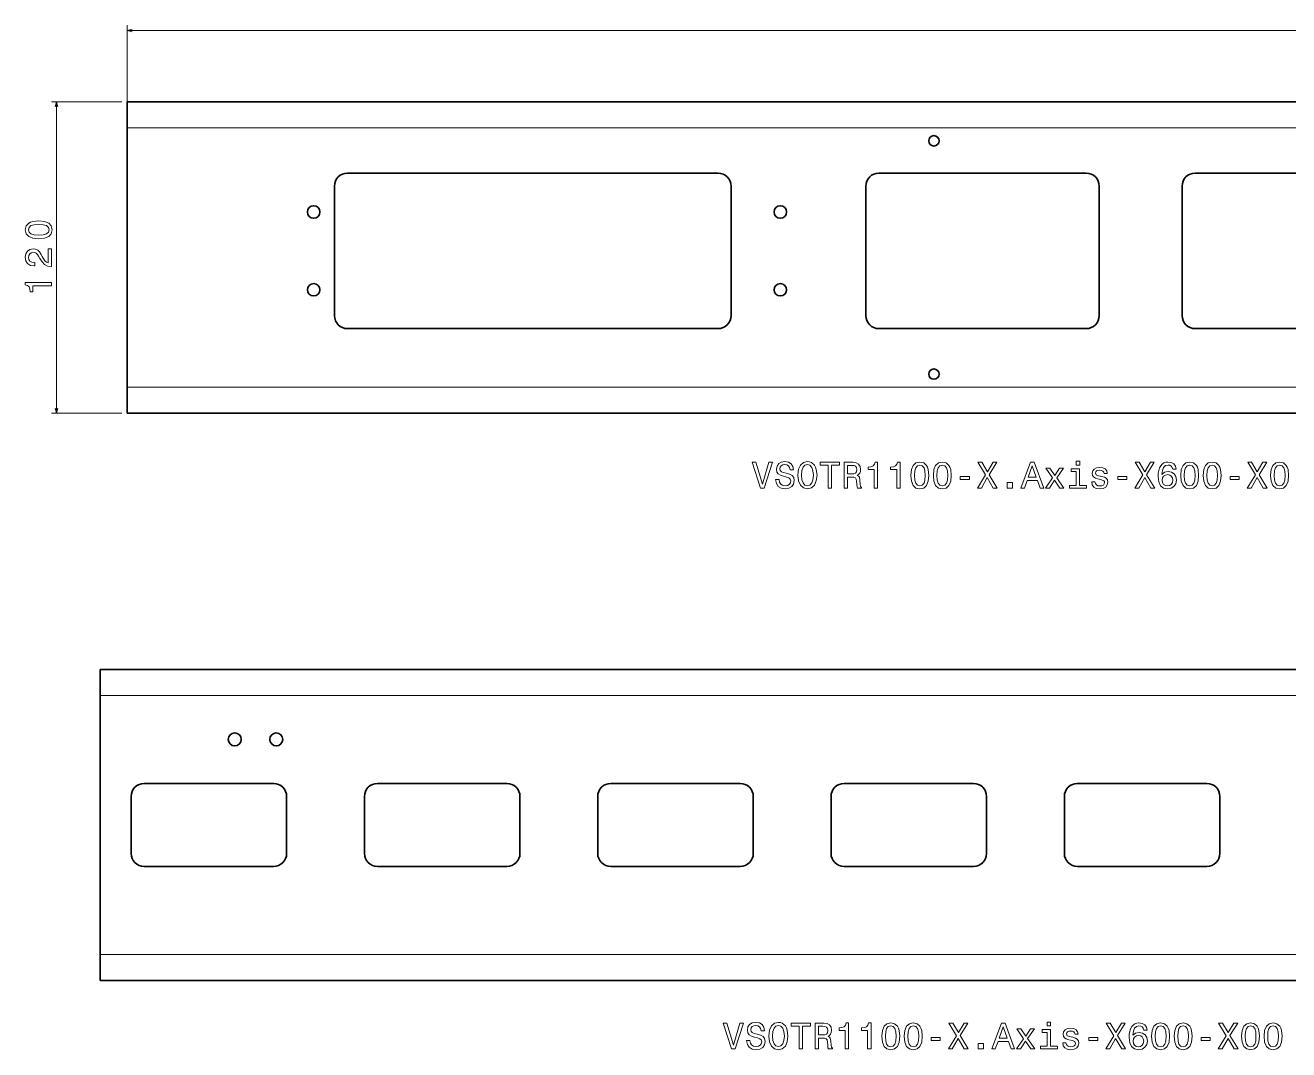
# Model space of a CAD drawing. Extents: x -420 to 4490, y -596 to 252.
# Drawn here: x 1724.2 to 2211.6, y -152.9 to 242.3 of the extents above; entities that cross this region are included whole.
import ezdxf

# ---------------------------------------------------------------- set-up
doc = ezdxf.new("R2010")
doc.units = 0

msp = doc.modelspace()

# ---------------------------------------------------------------- linework, layer by layer
at = {"color": 7, "lineweight": 13}
for p, q in [((1763.464355, 204.702148), (1763.464355, 242.27858)), ((1763.464355, 240.27858), (2743.464355, 240.27858)), ((1761.464355, 212.702148), (1734.265869, 212.702148)), ((1736.265869, 92.702141), (1736.265869, 212.702148)), ((1763.464355, 202.702148), (2693.464355, 202.702148)), ((1763.464355, 102.702141), (2693.464355, 102.702141)), ((1761.464355, 92.702141), (1734.265869, 92.702141)), ((1753.021851, -16.207191), (2733.021973, -16.207191)), ((1753.021851, -116.207191), (2733.021973, -116.207191))]:
    msp.add_line(p, q, dxfattribs=at)
at = {"color": 7, "lineweight": 35, "ltscale": 0.25}
for p, q in [((1763.464355, 202.702148), (1763.464355, 212.702148)), ((1763.464355, 92.702141), (1763.464355, 102.702141)), ((1753.021851, -16.207191), (1753.021851, -6.207191)), ((1753.021851, -126.207191), (1753.021851, -116.207191))]:
    msp.add_line(p, q, dxfattribs=at)
at = {"color": 7, "lineweight": 35}
for p, q in [((1763.464355, 212.702148), (2699.02002, 212.702148)), ((1763.464355, 102.702141), (1763.464355, 202.702148)), ((1848.464355, 185.248734), (1991.464355, 185.248734)), ((2053.464355, 185.248734), (2133.464355, 185.248734)), ((2175.464355, 185.248734), (2255.464355, 185.248734)), ((1843.464355, 130.248734), (1843.464355, 180.248734)), ((1996.464355, 180.248734), (1996.464355, 130.248734)), ((2048.464355, 130.248734), (2048.464355, 180.248734)), ((2138.464355, 180.248734), (2138.464355, 130.248734)), ((2170.464355, 130.248734), (2170.464355, 180.248734)), ((1991.464355, 125.248734), (1848.464355, 125.248734)), ((2133.464355, 125.248734), (2053.464355, 125.248734)), ((2255.464355, 125.248734), (2175.464355, 125.248734)), ((1763.464355, 92.702141), (2699.02002, 92.702141)), ((1753.021851, -6.207191), (2733.021973, -6.207191)), ((1753.021851, -116.207191), (1753.021851, -16.207191)), ((1770.021606, -50.207191), (1820.021606, -50.207191)), ((1860.021606, -50.207191), (1910.021606, -50.207191)), ((1950.021606, -50.207191), (2000.021606, -50.207191)), ((2040.021606, -50.207191), (2090.021484, -50.207191)), ((2130.021484, -50.207191), (2180.021484, -50.207191)), ((1765.021606, -77.207191), (1765.021606, -55.207191)), ((1825.021606, -55.207191), (1825.021606, -77.207191)), ((1855.021606, -77.207191), (1855.021606, -55.207191)), ((1915.021606, -55.207191), (1915.021606, -77.207191)), ((1945.021606, -77.207191), (1945.021606, -55.207191)), ((2005.021606, -55.207191), (2005.021606, -77.207191)), ((2035.021606, -77.207191), (2035.021606, -55.207191)), ((2095.021484, -55.207191), (2095.021484, -77.207191)), ((2125.021484, -77.207191), (2125.021484, -55.207191)), ((2185.021484, -55.207191), (2185.021484, -77.207191)), ((1820.021606, -82.207191), (1770.021606, -82.207191)), ((1910.021606, -82.207191), (1860.021606, -82.207191)), ((2000.021606, -82.207191), (1950.021606, -82.207191)), ((2090.021484, -82.207191), (2040.021606, -82.207191)), ((2180.021484, -82.207191), (2130.021484, -82.207191)), ((1753.021851, -126.207191), (2733.021973, -126.207191))]:
    msp.add_line(p, q, dxfattribs=at)
at = {"color": 7, "lineweight": 13}
for points in [[(1765.39624, 240.796219), (1763.464355, 240.27858), (1765.39624, 239.760941)], [(1736.783447, 210.770294), (1736.265869, 212.702148), (1735.748169, 210.770294)], [(1735.748169, 94.633987), (1736.265869, 92.702141), (1736.783447, 94.633987)]]:
    msp.add_lwpolyline(points, dxfattribs=at)
for points in [[(1729.381104, 159.90387), (1731.643311, 160.12001), (1733.257202, 160.797241), (1734.237061, 161.87793), (1734.553955, 163.376495), (1734.237061, 164.860641), (1733.257202, 165.94133), (1731.643311, 166.604156), (1729.381104, 166.834702), (1727.133301, 166.604156), (1726.239868, 166.330383), (1725.505005, 165.94133), (1724.525146, 164.860641), (1724.193726, 163.376495), (1724.525146, 161.87793), (1725.519409, 160.797241), (1727.133301, 160.12001)], [(1729.381104, 161.287155), (1727.637573, 161.40242), (1726.384033, 161.762665), (1725.649048, 162.411072), (1725.389771, 163.376495), (1725.649048, 164.327499), (1726.384033, 164.975922), (1727.637573, 165.336151), (1729.381104, 165.451416), (1731.139038, 165.336151), (1732.392578, 164.975922), (1733.127441, 164.327499), (1733.372437, 163.376495), (1733.127441, 162.411072), (1732.392578, 161.762665), (1731.139038, 161.40242)], [(1734.265869, 149.186295), (1734.265869, 156.059494), (1733.026611, 156.059494), (1733.026611, 150.627213), (1732.349365, 150.92981), (1731.787354, 151.448532), (1730.764404, 153.047958), (1730.332031, 153.898102), (1729.712524, 154.849106), (1728.992065, 155.526352), (1728.141846, 155.91539), (1727.176514, 156.059494), (1725.966064, 155.814529), (1725.015137, 155.137299), (1724.409912, 154.099838), (1724.193726, 152.759781), (1724.438721, 151.376495), (1725.115967, 150.324615), (1726.196655, 149.647385), (1727.623169, 149.41684), (1727.824951, 149.41684), (1727.824951, 150.728073), (1727.709595, 150.728073), (1726.729736, 150.857758), (1726.009277, 151.246811), (1725.548218, 151.866409), (1725.389771, 152.687729), (1725.533813, 153.523468), (1725.894043, 154.143066), (1726.456055, 154.546524), (1727.162109, 154.690613), (1727.824951, 154.589752), (1728.386841, 154.315964), (1728.876709, 153.854874), (1729.309082, 153.220871), (1729.770142, 152.370728), (1730.663574, 150.958618), (1731.614502, 149.964386), (1732.767212, 149.373611), (1734.222656, 149.186295)], [(1734.265869, 141.768417), (1734.265869, 143.079666), (1724.193726, 143.079666), (1724.193726, 142.099838), (1725.072754, 141.840469), (1725.663574, 141.321732), (1726.009277, 140.529221), (1726.124634, 139.434128), (1727.147705, 139.434128), (1727.147705, 141.768417)], [(2011.06897, 73.74485), (2008.561768, 65.228996), (2005.982544, 73.74485), (2004.613647, 73.74485), (2007.841309, 63.730438), (2009.282227, 63.730438), (2012.437866, 73.74485)], [(2014.959473, 67.030151), (2013.648193, 67.030151), (2013.936401, 65.502769), (2014.65686, 64.378853), (2015.766357, 63.701618), (2017.265015, 63.456661), (2018.749146, 63.68721), (2019.858643, 64.321213), (2020.564697, 65.315453), (2020.823975, 66.626694), (2020.60791, 67.80825), (2020.002686, 68.571938), (2019.022827, 69.076263), (2017.71167, 69.450897), (2016.587769, 69.72467), (2015.852905, 70.041679), (2015.434937, 70.502769), (2015.305298, 71.223236), (2015.434937, 71.871651), (2015.80957, 72.361565), (2016.385986, 72.692978), (2017.178467, 72.80825), (2017.985474, 72.664154), (2018.619385, 72.275108), (2019.037231, 71.626694), (2019.239014, 70.747726), (2020.550293, 70.747726), (2020.550293, 70.77655), (2020.319702, 72.131012), (2019.642456, 73.139664), (2018.576172, 73.773666), (2017.135254, 73.989807), (2015.838501, 73.773666), (2014.829834, 73.16848), (2014.181396, 72.23188), (2013.950806, 71.021507), (2014.138184, 69.940811), (2014.685669, 69.20594), (2015.550293, 68.716026), (2016.731812, 68.341393), (2017.898926, 68.009979), (2018.777954, 67.692978), (2019.311035, 67.23188), (2019.498413, 66.482597), (2019.325439, 65.71891), (2018.878784, 65.14254), (2018.201538, 64.78231), (2017.322632, 64.667038), (2016.342773, 64.825539), (2015.593506, 65.286636), (2015.11792, 66.035912)], [(2022.207275, 68.730438), (2022.466675, 66.482597), (2023.215942, 64.825539), (2024.383057, 63.802483), (2025.910522, 63.456661), (2027.423462, 63.802483), (2028.60498, 64.825539), (2029.339844, 66.482597), (2029.613647, 68.730438), (2029.339844, 70.963867), (2029.022827, 71.871651), (2028.60498, 72.620926), (2027.423462, 73.643982), (2026.703003, 73.903351), (2025.910522, 74.004211), (2024.368652, 73.643982), (2023.201538, 72.635338), (2022.466675, 70.978279)], [(2033.921997, 63.730438), (2035.247681, 63.730438), (2035.247681, 72.520065), (2038.27356, 72.520065), (2038.27356, 73.730438), (2030.881714, 73.730438), (2030.881714, 72.520065), (2033.921997, 72.520065)], [(2040.045898, 63.730438), (2041.385986, 63.730438), (2041.385986, 67.952339), (2042.754883, 67.952339), (2043.76355, 67.909111), (2044.397461, 67.707382), (2044.743286, 67.23188), (2044.887451, 66.381737), (2044.959473, 65.084908), (2045.045898, 64.234764), (2045.218872, 63.730438), (2046.731812, 63.730438), (2046.731812, 64.004211), (2046.400391, 64.407669), (2046.285156, 65.156952), (2046.184326, 66.770782), (2045.939331, 67.966751), (2045.60791, 68.341393), (2045.089111, 68.615166), (2045.665527, 68.975395), (2046.06897, 69.479721), (2046.328369, 70.113724), (2046.414795, 70.877411), (2046.213135, 72.087784), (2045.636719, 72.995567), (2044.685669, 73.543121), (2043.388916, 73.730438), (2040.045898, 73.730438)], [(2051.674072, 63.730438), (2052.985352, 63.730438), (2052.985352, 73.802483), (2052.005615, 73.802483), (2051.746338, 72.923523), (2051.227539, 72.332741), (2050.435059, 71.986923), (2049.339844, 71.871651), (2049.339844, 70.848595), (2051.674072, 70.848595)], [(2060.348633, 63.730438), (2061.659668, 63.730438), (2061.659668, 73.802483), (2060.679932, 73.802483), (2060.420654, 72.923523), (2059.901855, 72.332741), (2059.109375, 71.986923), (2058.01416, 71.871651), (2058.01416, 70.848595), (2060.348633, 70.848595)], [(2065.80957, 68.615166), (2066.025879, 66.352913), (2066.702881, 64.739082), (2067.783691, 63.759258), (2069.282227, 63.442253), (2070.766357, 63.759258), (2071.847168, 64.739082), (2072.51001, 66.352913), (2072.740479, 68.615166), (2072.51001, 70.863007), (2072.236084, 71.756378), (2071.847168, 72.491241), (2070.766357, 73.471069), (2069.282227, 73.802483), (2067.783691, 73.471069), (2066.702881, 72.476837), (2066.025879, 70.863007)], [(2074.483887, 68.615166), (2074.700195, 66.352913), (2075.377441, 64.739082), (2076.458008, 63.759258), (2077.956543, 63.442253), (2079.440674, 63.759258), (2080.521484, 64.739082), (2081.184326, 66.352913), (2081.414795, 68.615166), (2081.184326, 70.863007), (2080.9104, 71.756378), (2080.521484, 72.491241), (2079.440674, 73.471069), (2077.956543, 73.802483), (2076.458008, 73.471069), (2075.377441, 72.476837), (2074.700195, 70.863007)], [(2091.486816, 63.730438), (2092.999756, 63.730438), (2095.291016, 67.779427), (2097.625244, 63.730438), (2099.152588, 63.730438), (2096.025879, 68.874527), (2098.994141, 73.74485), (2097.538818, 73.74485), (2095.334229, 70.041679), (2093.172852, 73.74485), (2091.659668, 73.74485), (2094.61377, 68.860123)], [(2108.273682, 63.730438), (2109.599365, 63.730438), (2110.651123, 66.669922), (2114.642578, 66.669922), (2115.694336, 63.730438), (2117.048828, 63.730438), (2113.388916, 73.74485), (2111.919189, 73.74485)], [(2130.939209, 74.076263), (2129.599365, 74.076263), (2129.599365, 72.635338), (2130.939209, 72.635338)], [(2152.207275, 63.730438), (2153.720215, 63.730438), (2156.011475, 67.779427), (2158.345703, 63.730438), (2159.873047, 63.730438), (2156.746338, 68.874527), (2159.7146, 73.74485), (2158.259277, 73.74485), (2156.054688, 70.041679), (2153.893311, 73.74485), (2152.380127, 73.74485), (2155.334229, 68.860123)], [(2168.158447, 71.035912), (2167.884521, 72.203064), (2167.250488, 73.067612), (2166.270752, 73.615166), (2165.002686, 73.802483), (2164.152588, 73.701622), (2163.417725, 73.427841), (2162.769287, 72.981155), (2162.22168, 72.347153), (2161.789551, 71.554642), (2161.472412, 70.589226), (2161.270752, 69.450897), (2161.213135, 68.16848), (2161.443604, 66.122368), (2162.149658, 64.638222), (2163.288086, 63.744846), (2164.844238, 63.442253), (2166.241943, 63.701618), (2167.308105, 64.378853), (2167.999756, 65.445137), (2168.244873, 66.799606), (2167.999756, 68.16848), (2167.336914, 69.220352), (2166.313965, 69.883179), (2165.045898, 70.113724), (2163.677002, 69.825539), (2162.654053, 69.004211), (2162.870117, 70.589226), (2163.331299, 71.727554), (2164.037354, 72.404793), (2165.01709, 72.635338), (2165.737549, 72.520065), (2166.285156, 72.217468), (2166.645264, 71.71315), (2166.832764, 71.035912)], [(2169.901855, 68.615166), (2170.11792, 66.352913), (2170.795166, 64.739082), (2171.875977, 63.759258), (2173.374512, 63.442253), (2174.858643, 63.759258), (2175.939209, 64.739082), (2176.602051, 66.352913), (2176.832764, 68.615166), (2176.602051, 70.863007), (2176.328369, 71.756378), (2175.939209, 72.491241), (2174.858643, 73.471069), (2173.374512, 73.802483), (2171.875977, 73.471069), (2170.795166, 72.476837), (2170.11792, 70.863007)], [(2178.576172, 68.615166), (2178.792236, 66.352913), (2179.469482, 64.739082), (2180.550293, 63.759258), (2182.048828, 63.442253), (2183.532959, 63.759258), (2184.61377, 64.739082), (2185.276367, 66.352913), (2185.50708, 68.615166), (2185.276367, 70.863007), (2185.002686, 71.756378), (2184.61377, 72.491241), (2183.532959, 73.471069), (2182.048828, 73.802483), (2180.550293, 73.471069), (2179.469482, 72.476837), (2178.792236, 70.863007)], [(2195.579102, 63.730438), (2197.092041, 63.730438), (2199.383057, 67.779427), (2201.717285, 63.730438), (2203.244873, 63.730438), (2200.11792, 68.874527), (2203.086182, 73.74485), (2201.630859, 73.74485), (2199.42627, 70.041679), (2197.264893, 73.74485), (2195.751953, 73.74485), (2198.705811, 68.860123)], [(2204.599121, 68.615166), (2204.81543, 66.352913), (2205.492676, 64.739082), (2206.573242, 63.759258), (2208.071777, 63.442253), (2209.555908, 63.759258), (2210.636719, 64.739082), (2211.299561, 66.352913), (2211.530029, 68.615166), (2211.299561, 70.863007), (2211.025635, 71.756378), (2210.636719, 72.491241), (2209.555908, 73.471069), (2208.071777, 73.802483), (2206.573242, 73.471069), (2205.492676, 72.476837), (2204.81543, 70.863007)], [(2023.590576, 68.730438), (2023.749146, 70.473953), (2024.224609, 71.756378), (2024.959473, 72.53447), (2025.910522, 72.80825), (2026.847046, 72.53447), (2027.581909, 71.741966), (2028.057495, 70.459541), (2028.230347, 68.730438), (2028.057495, 66.986923), (2027.581909, 65.704498), (2026.847046, 64.926407), (2025.910522, 64.667038), (2024.959473, 64.926407), (2024.224609, 65.704498), (2023.749146, 66.972511)], [(2043.014282, 72.505653), (2043.893188, 72.419197), (2044.512817, 72.145424), (2044.901855, 71.641098), (2045.031494, 70.848595), (2044.887451, 70.012856), (2044.498413, 69.508537), (2043.835571, 69.249168), (2042.927734, 69.177124), (2041.385986, 69.177124), (2041.385986, 72.505653)], [(2067.192871, 68.615166), (2067.308105, 70.358681), (2067.668457, 71.612282), (2068.316895, 72.347153), (2069.282227, 72.606522), (2070.233154, 72.347153), (2070.881592, 71.612282), (2071.241943, 70.358681), (2071.357178, 68.615166), (2071.241943, 66.857239), (2070.881592, 65.603638), (2070.233154, 64.868767), (2069.282227, 64.62381), (2068.316895, 64.868767), (2067.668457, 65.603638), (2067.308105, 66.857239)], [(2075.867188, 68.615166), (2075.982422, 70.358681), (2076.342773, 71.612282), (2076.991211, 72.347153), (2077.956543, 72.606522), (2078.907715, 72.347153), (2079.555908, 71.612282), (2079.91626, 70.358681), (2080.031494, 68.615166), (2079.91626, 66.857239), (2079.555908, 65.603638), (2078.907715, 64.868767), (2077.956543, 64.62381), (2076.991211, 64.868767), (2076.342773, 65.603638), (2075.982422, 66.857239)], [(2111.112305, 67.894707), (2112.654053, 72.303925), (2114.195801, 67.894707)], [(2119.267822, 63.730438), (2121.256348, 66.741966), (2123.30249, 63.730438), (2124.829834, 63.730438), (2122.063232, 67.721794), (2124.671387, 71.468193), (2123.20166, 71.468193), (2121.313965, 68.658394), (2119.42627, 71.468193), (2117.927734, 71.468193), (2120.492676, 67.707382), (2117.783691, 63.730438)], [(2130.895996, 64.796722), (2130.895996, 71.208824), (2127.639648, 71.208824), (2127.639648, 70.128136), (2129.628174, 70.128136), (2129.628174, 64.796722), (2127.034424, 64.796722), (2127.034424, 63.730438), (2133.518555, 63.730438), (2133.518555, 64.796722)], [(2139.483887, 68.240524), (2138.259277, 68.528709), (2137.351318, 68.860123), (2137.048828, 69.537354), (2137.135254, 70.012856), (2137.437988, 70.358681), (2137.927734, 70.574821), (2138.633789, 70.66127), (2139.311035, 70.574821), (2139.844238, 70.315453), (2140.189941, 69.926407), (2140.334229, 69.407669), (2141.573242, 69.407669), (2141.573242, 69.436493), (2141.357178, 70.373093), (2140.766357, 71.107956), (2139.844238, 71.569054), (2138.633789, 71.741966), (2137.40918, 71.569054), (2136.515625, 71.093552), (2135.953613, 70.387497), (2135.780762, 69.494125), (2135.9104, 68.629578), (2136.313965, 68.024384), (2136.976807, 67.59211), (2137.942139, 67.289513), (2139.354248, 66.943695), (2140.21875, 66.583466), (2140.449463, 66.29528), (2140.535889, 65.863007), (2140.40625, 65.329865), (2140.060303, 64.926407), (2139.498535, 64.667038), (2138.749023, 64.580582), (2137.956543, 64.667038), (2137.380371, 64.969635), (2136.991211, 65.459541), (2136.832764, 66.13678), (2135.60791, 66.13678), (2135.80957, 64.984039), (2136.400391, 64.148308), (2137.336914, 63.643982), (2138.633789, 63.456661), (2139.988281, 63.643982), (2140.982666, 64.148308), (2141.587646, 64.955223), (2141.803955, 66.007095), (2141.645508, 66.914879), (2141.19873, 67.53447), (2140.463867, 67.937927)], [(2166.847168, 66.785194), (2166.688477, 65.877411), (2166.285156, 65.185768), (2165.636719, 64.724678), (2164.829834, 64.580582), (2163.979736, 64.724678), (2163.331299, 65.171364), (2162.91333, 65.863007), (2162.783691, 66.770782), (2162.927734, 67.664154), (2163.331299, 68.341393), (2163.994141, 68.773666), (2164.887451, 68.932167), (2165.665527, 68.773666), (2166.285156, 68.355797), (2166.688477, 67.678566)], [(2171.285156, 68.615166), (2171.400391, 70.358681), (2171.760742, 71.612282), (2172.40918, 72.347153), (2173.374512, 72.606522), (2174.325439, 72.347153), (2174.973877, 71.612282), (2175.334229, 70.358681), (2175.449463, 68.615166), (2175.334229, 66.857239), (2174.973877, 65.603638), (2174.325439, 64.868767), (2173.374512, 64.62381), (2172.40918, 64.868767), (2171.760742, 65.603638), (2171.400391, 66.857239)], [(2179.959473, 68.615166), (2180.074707, 70.358681), (2180.435059, 71.612282), (2181.083496, 72.347153), (2182.048828, 72.606522), (2182.999756, 72.347153), (2183.648193, 71.612282), (2184.008545, 70.358681), (2184.123779, 68.615166), (2184.008545, 66.857239), (2183.648193, 65.603638), (2182.999756, 64.868767), (2182.048828, 64.62381), (2181.083496, 64.868767), (2180.435059, 65.603638), (2180.074707, 66.857239)], [(2205.982422, 68.615166), (2206.0979, 70.358681), (2206.458008, 71.612282), (2207.106445, 72.347153), (2208.071777, 72.606522), (2209.022949, 72.347153), (2209.671387, 71.612282), (2210.031494, 70.358681), (2210.146729, 68.615166), (2210.031494, 66.857239), (2209.671387, 65.603638), (2209.022949, 64.868767), (2208.071777, 64.62381), (2207.106445, 64.868767), (2206.458008, 65.603638), (2206.0979, 66.857239)], [(2084.887451, 67.030151), (2088.374512, 67.030151), (2088.374512, 68.16848), (2084.887451, 68.16848)], [(2102.985352, 63.730438), (2104.973877, 63.730438), (2104.973877, 65.877411), (2102.985352, 65.877411)], [(2145.60791, 67.030151), (2149.094971, 67.030151), (2149.094971, 68.16848), (2145.60791, 68.16848)], [(2188.979736, 67.030151), (2192.466797, 67.030151), (2192.466797, 68.16848), (2188.979736, 68.16848)], [(1999.866211, -142.615463), (1997.359009, -151.131302), (1994.779785, -142.615463), (1993.410889, -142.615463), (1996.63855, -152.629868), (1998.079468, -152.629868), (2001.235107, -142.615463)], [(2003.756714, -149.330154), (2002.445435, -149.330154), (2002.733643, -150.857529), (2003.454102, -151.981445), (2004.563599, -152.658691), (2006.062256, -152.903641), (2007.546387, -152.673096), (2008.655884, -152.039093), (2009.361938, -151.044861), (2009.621216, -149.733612), (2009.405151, -148.552063), (2008.799927, -147.788376), (2007.820068, -147.284042), (2006.508911, -146.909409), (2005.38501, -146.635635), (2004.650146, -146.318634), (2004.232178, -145.857529), (2004.102539, -145.13707), (2004.232178, -144.488663), (2004.606812, -143.998749), (2005.183228, -143.667328), (2005.975708, -143.552063), (2006.782715, -143.696152), (2007.416626, -144.085205), (2007.834473, -144.733612), (2008.036255, -145.612579), (2009.347534, -145.612579), (2009.347534, -145.583755), (2009.116943, -144.229294), (2008.439697, -143.220642), (2007.373413, -142.586639), (2005.932495, -142.370499), (2004.635742, -142.586639), (2003.627075, -143.191833), (2002.978638, -144.128433), (2002.748047, -145.338806), (2002.935425, -146.419495), (2003.48291, -147.154358), (2004.347534, -147.644272), (2005.529053, -148.018921), (2006.696167, -148.350327), (2007.575195, -148.667328), (2008.108276, -149.128433), (2008.295654, -149.877701), (2008.122681, -150.641388), (2007.676025, -151.217758), (2006.998779, -151.577988), (2006.119873, -151.693268), (2005.140015, -151.53476), (2004.390747, -151.073669), (2003.915283, -150.324387)], [(2011.004517, -147.629868), (2011.263916, -149.877701), (2012.013184, -151.53476), (2013.180298, -152.557816), (2014.707764, -152.903641), (2016.220703, -152.557816), (2017.402222, -151.53476), (2018.137085, -149.877701), (2018.410889, -147.629868), (2018.137085, -145.396439), (2017.820068, -144.488663), (2017.402222, -143.73938), (2016.220703, -142.716324), (2015.500244, -142.456955), (2014.707764, -142.356094), (2013.165894, -142.716324), (2011.998779, -143.724976), (2011.263916, -145.382034)], [(2012.387817, -147.629868), (2012.546387, -145.886353), (2013.021851, -144.603928), (2013.756714, -143.825836), (2014.707764, -143.552063), (2015.644287, -143.825836), (2016.37915, -144.618347), (2016.854736, -145.900757), (2017.027588, -147.629868), (2016.854736, -149.373383), (2016.37915, -150.655807), (2015.644287, -151.433899), (2014.707764, -151.693268), (2013.756714, -151.433899), (2013.021851, -150.655807), (2012.546387, -149.387787)], [(2022.719238, -152.629868), (2024.044922, -152.629868), (2024.044922, -143.84024), (2027.070801, -143.84024), (2027.070801, -142.629868), (2019.678955, -142.629868), (2019.678955, -143.84024), (2022.719238, -143.84024)], [(2028.84314, -152.629868), (2030.183228, -152.629868), (2030.183228, -148.407959), (2031.552124, -148.407959), (2032.560791, -148.451187), (2033.194824, -148.652924), (2033.540527, -149.128433), (2033.684692, -149.978577), (2033.756714, -151.275406), (2033.84314, -152.125549), (2034.016113, -152.629868), (2035.529053, -152.629868), (2035.529053, -152.356094), (2035.197632, -151.952637), (2035.082397, -151.203354), (2034.981445, -149.589523), (2034.736572, -148.393555), (2034.405151, -148.018921), (2033.886353, -147.745148), (2034.462769, -147.384918), (2034.866211, -146.880585), (2035.12561, -146.246582), (2035.212036, -145.482895), (2035.010376, -144.272522), (2034.43396, -143.364746), (2033.48291, -142.817184), (2032.186157, -142.629868), (2028.84314, -142.629868)], [(2031.811523, -143.854645), (2032.69043, -143.941101), (2033.310059, -144.214874), (2033.699097, -144.719208), (2033.828735, -145.511719), (2033.684692, -146.347443), (2033.295654, -146.851776), (2032.632813, -147.11113), (2031.724976, -147.183182), (2030.183228, -147.183182), (2030.183228, -143.854645)], [(2040.471436, -152.629868), (2041.782715, -152.629868), (2041.782715, -142.557816), (2040.802856, -142.557816), (2040.543457, -143.436783), (2040.02478, -144.027557), (2039.232178, -144.373383), (2038.137085, -144.488663), (2038.137085, -145.511719), (2040.471436, -145.511719)], [(2049.145752, -152.629868), (2050.457031, -152.629868), (2050.457031, -142.557816), (2049.477295, -142.557816), (2049.217773, -143.436783), (2048.698975, -144.027557), (2047.906616, -144.373383), (2046.811523, -144.488663), (2046.811523, -145.511719), (2049.145752, -145.511719)], [(2054.606934, -147.745148), (2054.822998, -150.007385), (2055.500244, -151.621216), (2056.580811, -152.601044), (2058.07959, -152.918045), (2059.563721, -152.601044), (2060.644287, -151.621216), (2061.307129, -150.007385), (2061.537598, -147.745148), (2061.307129, -145.497299), (2061.033447, -144.603928), (2060.644287, -143.869064), (2059.563721, -142.889236), (2058.07959, -142.557816), (2056.580811, -142.889236), (2055.500244, -143.883469), (2054.822998, -145.497299)], [(2055.990234, -147.745148), (2056.105469, -146.001633), (2056.465576, -144.748016), (2057.114014, -144.013153), (2058.07959, -143.753784), (2059.030518, -144.013153), (2059.678955, -144.748016), (2060.039063, -146.001633), (2060.154297, -147.745148), (2060.039063, -149.503067), (2059.678955, -150.756668), (2059.030518, -151.491547), (2058.07959, -151.736496), (2057.114014, -151.491547), (2056.465576, -150.756668), (2056.105469, -149.503067)], [(2063.28125, -147.745148), (2063.497314, -150.007385), (2064.174561, -151.621216), (2065.255371, -152.601044), (2066.753906, -152.918045), (2068.238037, -152.601044), (2069.318604, -151.621216), (2069.981445, -150.007385), (2070.212158, -147.745148), (2069.981445, -145.497299), (2069.707764, -144.603928), (2069.318604, -143.869064), (2068.238037, -142.889236), (2066.753906, -142.557816), (2065.255371, -142.889236), (2064.174561, -143.883469), (2063.497314, -145.497299)], [(2064.664551, -147.745148), (2064.779785, -146.001633), (2065.139893, -144.748016), (2065.78833, -144.013153), (2066.753906, -143.753784), (2067.704834, -144.013153), (2068.353271, -144.748016), (2068.713379, -146.001633), (2068.828857, -147.745148), (2068.713379, -149.503067), (2068.353271, -150.756668), (2067.704834, -151.491547), (2066.753906, -151.736496), (2065.78833, -151.491547), (2065.139893, -150.756668), (2064.779785, -149.503067)], [(2080.28418, -152.629868), (2081.797119, -152.629868), (2084.088135, -148.580872), (2086.422363, -152.629868), (2087.949707, -152.629868), (2084.822998, -147.485779), (2087.79126, -142.615463), (2086.335938, -142.615463), (2084.131348, -146.318634), (2081.969971, -142.615463), (2080.457031, -142.615463), (2083.410889, -147.500183)], [(2097.070801, -152.629868), (2098.396484, -152.629868), (2099.448486, -149.690384), (2103.439697, -149.690384), (2104.491699, -152.629868), (2105.846191, -152.629868), (2102.186035, -142.615463), (2100.716309, -142.615463)], [(2099.909424, -148.465607), (2101.451172, -144.056381), (2102.993164, -148.465607)], [(2108.065186, -152.629868), (2110.053467, -149.618347), (2112.099609, -152.629868), (2113.626953, -152.629868), (2110.860596, -148.638519), (2113.468506, -144.89212), (2111.998779, -144.89212), (2110.111328, -147.70192), (2108.223633, -144.89212), (2106.725098, -144.89212), (2109.289795, -148.652924), (2106.581055, -152.629868)], [(2119.693359, -151.563583), (2119.693359, -145.151489), (2116.436768, -145.151489), (2116.436768, -146.232178), (2118.425293, -146.232178), (2118.425293, -151.563583), (2115.831543, -151.563583), (2115.831543, -152.629868), (2122.315918, -152.629868), (2122.315918, -151.563583)], [(2119.736572, -142.284042), (2118.396484, -142.284042), (2118.396484, -143.724976), (2119.736572, -143.724976)], [(2128.28125, -148.119781), (2127.056396, -147.831604), (2126.148682, -147.500183), (2125.846191, -146.822952), (2125.932617, -146.347443), (2126.235107, -146.001633), (2126.725098, -145.785492), (2127.431152, -145.699036), (2128.108398, -145.785492), (2128.641357, -146.044861), (2128.987305, -146.433899), (2129.131348, -146.952637), (2130.370605, -146.952637), (2130.370605, -146.923813), (2130.154541, -145.987213), (2129.563721, -145.25235), (2128.641357, -144.791245), (2127.431152, -144.618347), (2126.206299, -144.791245), (2125.312988, -145.266754), (2124.750977, -145.972809), (2124.578125, -146.86618), (2124.707764, -147.730728), (2125.111328, -148.335922), (2125.773926, -148.768188), (2126.739502, -149.070786), (2128.151611, -149.416611), (2129.016113, -149.77684), (2129.246582, -150.065033), (2129.333008, -150.497299), (2129.203369, -151.030441), (2128.857666, -151.433899), (2128.295654, -151.693268), (2127.546387, -151.779724), (2126.753906, -151.693268), (2126.17749, -151.390671), (2125.78833, -150.900757), (2125.629883, -150.223526), (2124.405273, -150.223526), (2124.606934, -151.376266), (2125.197754, -152.212006), (2126.134277, -152.716324), (2127.431152, -152.903641), (2128.785645, -152.716324), (2129.779785, -152.212006), (2130.38501, -151.40509), (2130.601074, -150.35321), (2130.442627, -149.445435), (2129.99585, -148.825836), (2129.260986, -148.422379)], [(2141.004639, -152.629868), (2142.517578, -152.629868), (2144.808594, -148.580872), (2147.142822, -152.629868), (2148.670166, -152.629868), (2145.543457, -147.485779), (2148.511719, -142.615463), (2147.056396, -142.615463), (2144.851807, -146.318634), (2142.69043, -142.615463), (2141.17749, -142.615463), (2144.131348, -147.500183)], [(2156.955566, -145.324387), (2156.681885, -144.157242), (2156.047852, -143.292694), (2155.067871, -142.745148), (2153.800049, -142.557816), (2152.949707, -142.658691), (2152.214844, -142.932465), (2151.566406, -143.37915), (2151.019043, -144.013153), (2150.58667, -144.805664), (2150.269775, -145.771072), (2150.067871, -146.909409), (2150.010254, -148.191833), (2150.240967, -150.23793), (2150.947021, -151.722092), (2152.085205, -152.615463), (2153.641357, -152.918045), (2155.039063, -152.658691), (2156.105469, -151.981445), (2156.797119, -150.915176), (2157.041992, -149.560699), (2156.797119, -148.191833), (2156.134277, -147.139954), (2155.111084, -146.477127), (2153.843262, -146.246582), (2152.474365, -146.53476), (2151.451172, -147.356094), (2151.66748, -145.771072), (2152.128418, -144.632751), (2152.834473, -143.955521), (2153.814453, -143.724976), (2154.534912, -143.84024), (2155.082275, -144.142838), (2155.442627, -144.647156), (2155.629883, -145.324387)], [(2158.698975, -147.745148), (2158.915283, -150.007385), (2159.592529, -151.621216), (2160.673096, -152.601044), (2162.171631, -152.918045), (2163.655762, -152.601044), (2164.736572, -151.621216), (2165.399414, -150.007385), (2165.629883, -147.745148), (2165.399414, -145.497299), (2165.125488, -144.603928), (2164.736572, -143.869064), (2163.655762, -142.889236), (2162.171631, -142.557816), (2160.673096, -142.889236), (2159.592529, -143.883469), (2158.915283, -145.497299)], [(2160.082275, -147.745148), (2160.197754, -146.001633), (2160.557861, -144.748016), (2161.206299, -144.013153), (2162.171631, -143.753784), (2163.122803, -144.013153), (2163.77124, -144.748016), (2164.131348, -146.001633), (2164.246582, -147.745148), (2164.131348, -149.503067), (2163.77124, -150.756668), (2163.122803, -151.491547), (2162.171631, -151.736496), (2161.206299, -151.491547), (2160.557861, -150.756668), (2160.197754, -149.503067)], [(2167.373535, -147.745148), (2167.5896, -150.007385), (2168.266846, -151.621216), (2169.347412, -152.601044), (2170.845947, -152.918045), (2172.330078, -152.601044), (2173.410889, -151.621216), (2174.07373, -150.007385), (2174.304199, -147.745148), (2174.07373, -145.497299), (2173.800049, -144.603928), (2173.410889, -143.869064), (2172.330078, -142.889236), (2170.845947, -142.557816), (2169.347412, -142.889236), (2168.266846, -143.883469), (2167.5896, -145.497299)], [(2168.756836, -147.745148), (2168.87207, -146.001633), (2169.232178, -144.748016), (2169.880615, -144.013153), (2170.845947, -143.753784), (2171.797119, -144.013153), (2172.445557, -144.748016), (2172.805664, -146.001633), (2172.920898, -147.745148), (2172.805664, -149.503067), (2172.445557, -150.756668), (2171.797119, -151.491547), (2170.845947, -151.736496), (2169.880615, -151.491547), (2169.232178, -150.756668), (2168.87207, -149.503067)], [(2184.376221, -152.629868), (2185.88916, -152.629868), (2188.18042, -148.580872), (2190.514648, -152.629868), (2192.041992, -152.629868), (2188.915283, -147.485779), (2191.883545, -142.615463), (2190.428223, -142.615463), (2188.223633, -146.318634), (2186.062256, -142.615463), (2184.549316, -142.615463), (2187.503174, -147.500183)], [(2193.396484, -147.745148), (2193.612549, -150.007385), (2194.289795, -151.621216), (2195.370605, -152.601044), (2196.869141, -152.918045), (2198.353271, -152.601044), (2199.433838, -151.621216), (2200.09668, -150.007385), (2200.327393, -147.745148), (2200.09668, -145.497299), (2199.822998, -144.603928), (2199.433838, -143.869064), (2198.353271, -142.889236), (2196.869141, -142.557816), (2195.370605, -142.889236), (2194.289795, -143.883469), (2193.612549, -145.497299)], [(2194.779785, -147.745148), (2194.89502, -146.001633), (2195.255371, -144.748016), (2195.903809, -144.013153), (2196.869141, -143.753784), (2197.820068, -144.013153), (2198.468506, -144.748016), (2198.828857, -146.001633), (2198.944092, -147.745148), (2198.828857, -149.503067), (2198.468506, -150.756668), (2197.820068, -151.491547), (2196.869141, -151.736496), (2195.903809, -151.491547), (2195.255371, -150.756668), (2194.89502, -149.503067)], [(2202.070801, -147.745148), (2202.286865, -150.007385), (2202.964111, -151.621216), (2204.044922, -152.601044), (2205.543457, -152.918045), (2207.027588, -152.601044), (2208.108398, -151.621216), (2208.770996, -150.007385), (2209.001709, -147.745148), (2208.770996, -145.497299), (2208.497314, -144.603928), (2208.108398, -143.869064), (2207.027588, -142.889236), (2205.543457, -142.557816), (2204.044922, -142.889236), (2202.964111, -143.883469), (2202.286865, -145.497299)], [(2203.454102, -147.745148), (2203.569336, -146.001633), (2203.929688, -144.748016), (2204.578125, -144.013153), (2205.543457, -143.753784), (2206.494385, -144.013153), (2207.142822, -144.748016), (2207.503174, -146.001633), (2207.618408, -147.745148), (2207.503174, -149.503067), (2207.142822, -150.756668), (2206.494385, -151.491547), (2205.543457, -151.736496), (2204.578125, -151.491547), (2203.929688, -150.756668), (2203.569336, -149.503067)], [(2073.68457, -149.330154), (2077.171631, -149.330154), (2077.171631, -148.191833), (2073.68457, -148.191833)], [(2091.782715, -152.629868), (2093.77124, -152.629868), (2093.77124, -150.482895), (2091.782715, -150.482895)], [(2134.405273, -149.330154), (2137.89209, -149.330154), (2137.89209, -148.191833), (2134.405273, -148.191833)], [(2155.644287, -149.575119), (2155.48584, -150.482895), (2155.082275, -151.17453), (2154.434082, -151.635635), (2153.626953, -151.779724), (2152.776855, -151.635635), (2152.128418, -151.18895), (2151.710693, -150.497299), (2151.581055, -149.589523), (2151.725098, -148.696152), (2152.128418, -148.018921), (2152.79126, -147.586639), (2153.68457, -147.428131), (2154.462891, -147.586639), (2155.082275, -148.004501), (2155.48584, -148.681747)], [(2177.776855, -149.330154), (2181.263916, -149.330154), (2181.263916, -148.191833), (2177.776855, -148.191833)]]:
    msp.add_lwpolyline(points, close=True, dxfattribs=at)
at = {"color": 7, "lineweight": 35}
for centre, radius in [((2074.699219, 197.701843), 2), ((1835.464355, 170.248566), 2.4), ((2015.464355, 170.248566), 2.4), ((1835.464355, 140.248566), 2.4), ((2015.464355, 140.248566), 2.4), ((2074.699219, 107.701836), 2), ((1805.021851, -33.207191), 2.5), ((1821.021851, -33.207191), 2.5)]:
    msp.add_circle(centre, radius, dxfattribs=at)
for centre, start, end in [((1848.464355, 180.248734), 90.000003, 180.000005), ((1991.464355, 180.248734), 0, 90.000003), ((2053.464355, 180.248734), 90.000003, 180.000005), ((2133.464355, 180.248734), 0, 90.000003), ((2175.464355, 180.248734), 90.000003, 180.000005), ((1848.464355, 130.248734), 180.000005, 269.999997), ((1991.464355, 130.248734), 269.999997, 360), ((2053.464355, 130.248734), 179.999995, 269.999997), ((2133.464355, 130.248734), 269.999997, 360), ((2175.464355, 130.248734), 179.999995, 269.999997), ((1770.021606, -55.207191), 90.000003, 180.000005), ((1820.021606, -55.207191), 360, 90.000003), ((1860.021606, -55.207191), 90.000003, 180.000005), ((1910.021606, -55.207191), 360, 90.000003), ((1950.021606, -55.207191), 90.000003, 180.000005), ((2000.021606, -55.207191), 360, 90.000003), ((2040.021606, -55.207191), 90.000003, 180.000005), ((2090.021484, -55.207191), 360, 90.000003), ((2130.021484, -55.207191), 90.000003, 180.000005), ((2180.021484, -55.207191), 360, 90.000003), ((1770.021606, -77.207191), 179.999995, 269.999997), ((1820.021606, -77.207191), 269.999997, 0), ((1860.021606, -77.207191), 179.999995, 269.999997), ((1910.021606, -77.207191), 269.999997, 0), ((1950.021606, -77.207191), 179.999995, 269.999997), ((2000.021606, -77.207191), 269.999997, 0), ((2040.021606, -77.207191), 179.999995, 269.999997), ((2090.021484, -77.207191), 269.999997, 0), ((2130.021484, -77.207191), 179.999995, 269.999997), ((2180.021484, -77.207191), 269.999997, 0)]:
    msp.add_arc(centre, 5, start, end, dxfattribs=at)

doc.saveas('drawing.dxf')
